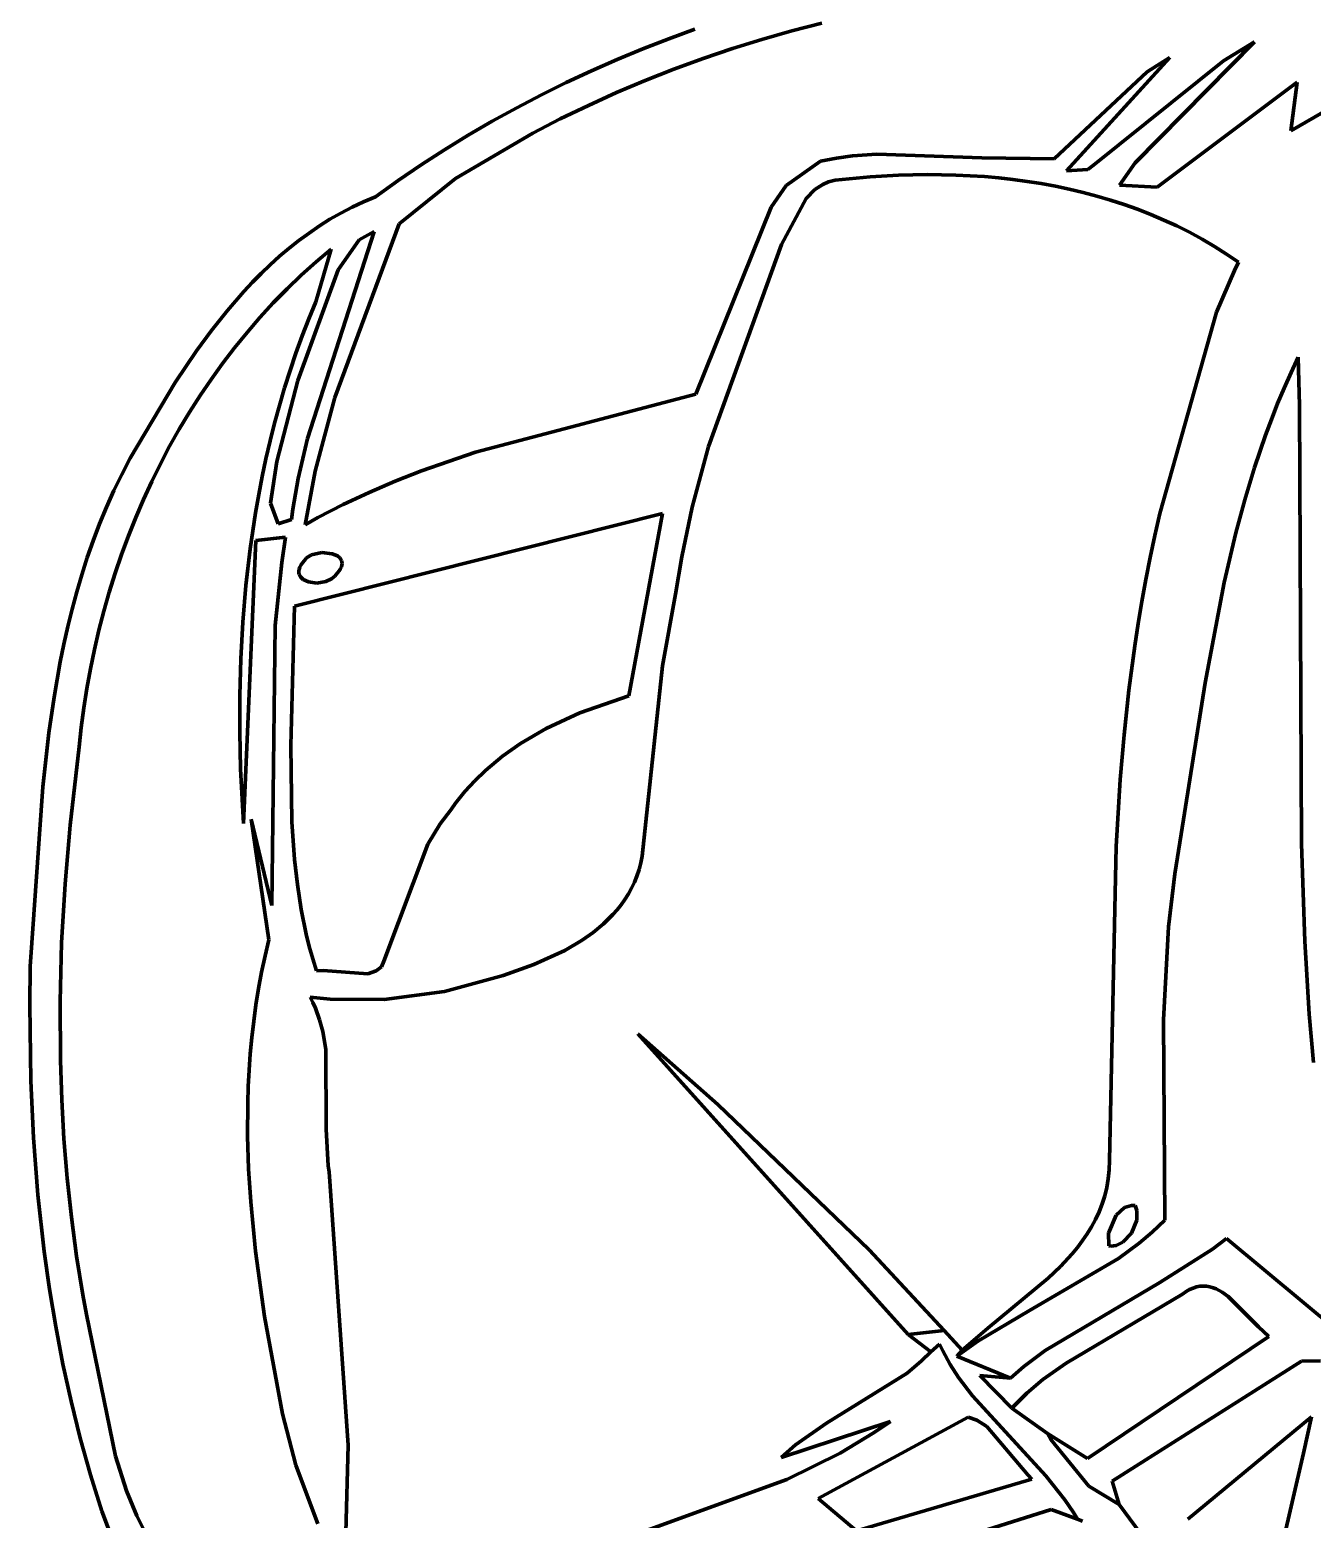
# Model space of a CAD drawing. Header units: millimetres. Extents: x 0 to 6.7, y 0 to 10.
# Drawn here: x 1.891 to 3.182, y 7.263 to 8.762 of the extents above; entities that cross this region are included whole.
import ezdxf

# ---------------------------------------------------------------- set-up
doc = ezdxf.new("R2010")
doc.units = ezdxf.units.MM
doc.layers.add('color#000000ff', color=7, linetype='CONTINUOUS', lineweight=100)
doc.layers.add('color#ffffffff', color=7, linetype='CONTINUOUS', lineweight=100)

msp = doc.modelspace()

# ---------------------------------------------------------------- linework, layer by layer
at = {"layer": 'color#000000ff'}
for p, q in [((2.5337, 8.7534), (2.56, 8.763)), ((2.6575, 8.7614), (2.6275, 8.7528)), ((2.6877, 8.7693), (2.6575, 8.7614)), ((2.4817, 8.7325), (2.5076, 8.7432)), ((2.5076, 8.7432), (2.5337, 8.7534)), ((2.5978, 8.7436), (2.5683, 8.7336)), ((2.6275, 8.7528), (2.5978, 8.7436)), ((3.0921, 8.7311), (3.1233, 8.7503)), ((3.1233, 8.7503), (3.0992, 8.726)), ((2.456, 8.7212), (2.4817, 8.7325)), ((2.5683, 8.7336), (2.539, 8.7229)), ((3.0383, 8.7345), (2.9343, 8.6204)), ((2.9614, 8.6262), (3.0921, 8.7311)), ((3.0992, 8.726), (3.0033, 8.6285)), ((3.0154, 8.7203), (3.0383, 8.7345)), ((2.4306, 8.7094), (2.456, 8.7212)), ((2.51, 8.7114), (2.4812, 8.6993)), ((2.539, 8.7229), (2.51, 8.7114)), ((2.9218, 8.6327), (3.0154, 8.7203)), ((2.3807, 8.684), (2.4055, 8.697)), ((2.4055, 8.697), (2.4306, 8.7094)), ((2.4812, 8.6993), (2.4528, 8.6864)), ((3.0253, 8.604), (3.1663, 8.7099)), ((3.1663, 8.7099), (3.1599, 8.6606)), ((2.3561, 8.6705), (2.3807, 8.684)), ((2.4528, 8.6864), (2.4246, 8.6728)), ((3.1599, 8.6606), (3.2141, 8.692)), ((2.3319, 8.6564), (2.3561, 8.6705)), ((2.4246, 8.6728), (2.3968, 8.6585)), ((2.308, 8.6417), (2.3319, 8.6564)), ((2.3968, 8.6585), (2.3192, 8.6128)), ((2.2845, 8.6265), (2.308, 8.6417)), ((2.7027, 8.6333), (2.7188, 8.6355)), ((2.7188, 8.6355), (2.7431, 8.6374)), ((2.7431, 8.6374), (2.8489, 8.6337)), ((2.2613, 8.6107), (2.2845, 8.6265)), ((2.6518, 8.6056), (2.6866, 8.6301)), ((2.6866, 8.6301), (2.7027, 8.6333)), ((2.8489, 8.6337), (2.9218, 8.6327)), ((2.9343, 8.6204), (2.9555, 8.6219)), ((2.9555, 8.6219), (2.9614, 8.6262)), ((3.0033, 8.6285), (2.9875, 8.6061)), ((2.2384, 8.5944), (2.2613, 8.6107)), ((2.3192, 8.6128), (2.2625, 8.567)), ((2.637, 8.5838), (2.6518, 8.6056)), ((2.6888, 8.6069), (2.6809, 8.6018)), ((2.6947, 8.6094), (2.6888, 8.6069)), ((2.7012, 8.611), (2.6947, 8.6094)), ((2.7082, 8.6117), (2.7012, 8.611)), ((2.7366, 8.6144), (2.7082, 8.6117)), ((2.7652, 8.6161), (2.7366, 8.6144)), ((2.794, 8.6168), (2.7652, 8.6161)), ((2.8228, 8.6163), (2.794, 8.6168)), ((2.8516, 8.6147), (2.8228, 8.6163)), ((2.866, 8.6134), (2.8516, 8.6147)), ((2.8803, 8.6118), (2.866, 8.6134)), ((2.8946, 8.6099), (2.8803, 8.6118)), ((2.9088, 8.6076), (2.8946, 8.6099)), ((2.923, 8.605), (2.9088, 8.6076)), ((2.9875, 8.6061), (3.0253, 8.604)), ((2.2265, 8.5894), (2.2384, 8.5944)), ((2.672, 8.5927), (2.6473, 8.5463)), ((2.6809, 8.6018), (2.672, 8.5927)), ((2.937, 8.6021), (2.923, 8.605)), ((2.951, 8.5988), (2.937, 8.6021)), ((2.9648, 8.5951), (2.951, 8.5988)), ((2.9786, 8.5911), (2.9648, 8.5951)), ((2.9922, 8.5867), (2.9786, 8.5911)), ((2.1927, 8.5717), (2.2036, 8.578)), ((2.2036, 8.578), (2.2149, 8.5839)), ((2.2149, 8.5839), (2.2265, 8.5894)), ((2.5611, 8.3957), (2.637, 8.5838)), ((3.0057, 8.5819), (2.9922, 8.5867)), ((3.019, 8.5766), (3.0057, 8.5819)), ((3.0322, 8.571), (3.019, 8.5766)), ((2.1716, 8.5579), (2.182, 8.565)), ((2.182, 8.565), (2.1927, 8.5717)), ((2.2625, 8.567), (2.1975, 8.3924)), ((3.0452, 8.565), (3.0322, 8.571)), ((3.058, 8.5586), (3.0452, 8.565)), ((2.1516, 8.5426), (2.1614, 8.5504)), ((2.1614, 8.5504), (2.1716, 8.5579)), ((2.1701, 8.3512), (2.2371, 8.5593)), ((2.222, 8.551), (2.2009, 8.5208)), ((2.2371, 8.5593), (2.222, 8.551)), ((2.6473, 8.5463), (2.5739, 8.3431)), ((3.0706, 8.5517), (3.058, 8.5586)), ((3.0831, 8.5445), (3.0706, 8.5517)), ((2.1326, 8.526), (2.142, 8.5345)), ((2.142, 8.5345), (2.1516, 8.5426)), ((2.1784, 8.4887), (2.194, 8.5418)), ((2.194, 8.5418), (2.1787, 8.5289)), ((3.0953, 8.5367), (3.0831, 8.5445)), ((3.1072, 8.5286), (3.0953, 8.5367)), ((2.1147, 8.5083), (2.1235, 8.5173)), ((2.1235, 8.5173), (2.1326, 8.526)), ((2.1638, 8.5155), (2.1495, 8.5017)), ((2.2009, 8.5208), (2.1603, 8.4096)), ((2.1787, 8.5289), (2.1638, 8.5155)), ((3.0851, 8.4782), (3.1032, 8.5203)), ((3.1032, 8.5203), (3.1072, 8.5286)), ((2.106, 8.4991), (2.1147, 8.5083)), ((2.1495, 8.5017), (2.1356, 8.4875)), ((2.0894, 8.4799), (2.106, 8.4991)), ((2.1356, 8.4875), (2.1221, 8.4728)), ((2.1714, 8.4716), (2.1784, 8.4887)), ((2.0736, 8.4599), (2.0894, 8.4799)), ((2.1221, 8.4728), (2.1092, 8.4578)), ((2.1647, 8.4544), (2.1714, 8.4716)), ((3.0282, 8.2756), (3.0851, 8.4782)), ((2.0585, 8.4392), (2.0736, 8.4599)), ((2.1092, 8.4578), (2.0967, 8.4424)), ((2.0967, 8.4424), (2.0846, 8.4267)), ((2.1584, 8.4371), (2.1647, 8.4544)), ((2.037, 8.4073), (2.0585, 8.4392)), ((2.0846, 8.4267), (2.073, 8.4106)), ((2.1525, 8.4196), (2.1584, 8.4371)), ((3.1675, 8.4331), (3.1602, 8.4176)), ((3.1687, 8.3842), (3.1675, 8.4331)), ((2.073, 8.4106), (2.0619, 8.3942)), ((2.147, 8.402), (2.1525, 8.4196)), ((3.1602, 8.4176), (3.1533, 8.4019)), ((1.9916, 8.3313), (2.037, 8.4073)), ((2.1603, 8.4096), (2.1391, 8.3279)), ((2.1418, 8.3843), (2.147, 8.402)), ((2.3391, 8.3372), (2.5611, 8.3957)), ((3.1533, 8.4019), (3.1467, 8.3862)), ((2.0619, 8.3942), (2.0512, 8.3775)), ((2.1369, 8.3666), (2.1418, 8.3843)), ((2.1975, 8.3924), (2.1779, 8.3183)), ((3.1467, 8.3862), (3.1404, 8.3703)), ((3.1707, 7.943), (3.1687, 8.3842)), ((2.0512, 8.3775), (2.041, 8.3604)), ((2.1325, 8.3487), (2.1369, 8.3666)), ((3.1404, 8.3703), (3.1345, 8.3543)), ((2.041, 8.3604), (2.0313, 8.3432)), ((2.1607, 8.3107), (2.1701, 8.3512)), ((3.1345, 8.3543), (3.1235, 8.3219)), ((2.0313, 8.3432), (2.0221, 8.3256)), ((2.1283, 8.3307), (2.1325, 8.3487)), ((2.285, 8.3185), (2.3391, 8.3372)), ((2.5739, 8.3431), (2.5574, 8.2818)), ((1.9831, 8.315), (1.9916, 8.3313)), ((2.0221, 8.3256), (2.0133, 8.3078)), ((2.1245, 8.3127), (2.1283, 8.3307)), ((2.1391, 8.3279), (2.1329, 8.286)), ((3.1235, 8.3219), (3.1136, 8.2893)), ((1.9752, 8.2986), (1.9831, 8.315)), ((2.0133, 8.3078), (2.005, 8.2897)), ((2.121, 8.2946), (2.1245, 8.3127)), ((2.1553, 8.2798), (2.1607, 8.3107)), ((2.1779, 8.3183), (2.1679, 8.2643)), ((2.232, 8.2968), (2.2583, 8.308)), ((2.2583, 8.308), (2.285, 8.3185)), ((1.9677, 8.2819), (1.9752, 8.2986)), ((2.1178, 8.2764), (2.121, 8.2946)), ((2.206, 8.2846), (2.232, 8.2968)), ((1.9608, 8.2651), (1.9677, 8.2819)), ((2.005, 8.2897), (1.9971, 8.2715)), ((2.1123, 8.2399), (2.1178, 8.2764)), ((2.1329, 8.286), (2.1406, 8.2652)), ((2.1539, 8.2694), (2.1553, 8.2798)), ((2.5274, 8.2756), (2.157, 8.1824)), ((2.1805, 8.2714), (2.206, 8.2846)), ((2.4935, 8.0921), (2.5274, 8.2756)), ((2.5574, 8.2818), (2.5468, 8.2321)), ((3.0231, 8.2535), (3.0282, 8.2756)), ((3.1136, 8.2893), (3.1047, 8.2562)), ((1.9544, 8.2482), (1.9608, 8.2651)), ((1.9971, 8.2715), (1.9898, 8.253)), ((2.1406, 8.2652), (2.1539, 8.2694)), ((2.1679, 8.2643), (2.1805, 8.2714)), ((1.9484, 8.2312), (1.9544, 8.2482)), ((1.9898, 8.253), (1.9829, 8.2343)), ((2.1181, 8.2484), (2.1056, 7.9636)), ((2.148, 8.2519), (2.1181, 8.2484)), ((2.1443, 8.2264), (2.148, 8.2519)), ((3.0184, 8.2314), (3.0231, 8.2535)), ((3.1047, 8.2562), (3.0929, 8.2062)), ((1.9429, 8.214), (1.9484, 8.2312)), ((1.9829, 8.2343), (1.9765, 8.2155)), ((2.1081, 8.2032), (2.1123, 8.2399)), ((2.1692, 8.231), (2.1669, 8.2283)), ((2.1742, 8.234), (2.1692, 8.231)), ((2.1845, 8.2362), (2.1742, 8.234)), ((2.195, 8.2351), (2.1845, 8.2362)), ((2.2002, 8.233), (2.195, 8.2351)), ((2.2027, 8.2309), (2.2002, 8.233)), ((2.2044, 8.2283), (2.2027, 8.2309)), ((2.5468, 8.2321), (2.5406, 8.1944)), ((3.014, 8.2092), (3.0184, 8.2314)), ((2.1376, 8.1627), (2.1443, 8.2264)), ((2.1617, 8.2196), (2.1614, 8.2177)), ((2.1614, 8.2177), (2.1614, 8.2159)), ((2.1614, 8.2159), (2.1618, 8.2143)), ((2.1624, 8.2216), (2.1617, 8.2196)), ((2.1635, 8.2237), (2.1624, 8.2216)), ((2.165, 8.2259), (2.1635, 8.2237)), ((2.1669, 8.2283), (2.165, 8.2259)), ((2.1977, 8.2125), (2.2002, 8.2159)), ((2.2002, 8.2159), (2.202, 8.218)), ((2.202, 8.218), (2.2033, 8.22)), ((2.2033, 8.22), (2.2042, 8.2219)), ((2.2042, 8.2219), (2.2047, 8.2237)), ((2.2048, 8.2269), (2.2044, 8.2283)), ((2.2047, 8.2237), (2.2049, 8.2253)), ((2.2049, 8.2253), (2.2048, 8.2269)), ((1.9378, 8.1967), (1.9429, 8.214)), ((1.9765, 8.2155), (1.9705, 8.1965)), ((2.1049, 8.1663), (2.1081, 8.2032)), ((2.1618, 8.2143), (2.1633, 8.2115)), ((2.1633, 8.2115), (2.1658, 8.2092)), ((2.1658, 8.2092), (2.171, 8.2068)), ((2.171, 8.2068), (2.1795, 8.2056)), ((2.1795, 8.2056), (2.1884, 8.207)), ((2.1884, 8.207), (2.1944, 8.2098)), ((2.1944, 8.2098), (2.1977, 8.2125)), ((3.01, 8.187), (3.014, 8.2092)), ((3.0929, 8.2062), (3.0736, 8.105)), ((1.9331, 8.1792), (1.9378, 8.1967)), ((1.9705, 8.1965), (1.965, 8.1773)), ((2.5406, 8.1944), (2.5276, 8.1222)), ((3.0063, 8.1647), (3.01, 8.187)), ((1.9288, 8.1617), (1.9331, 8.1792)), ((1.965, 8.1773), (1.96, 8.1581)), ((2.157, 8.1824), (2.1533, 8.0421)), ((1.9248, 8.1441), (1.9288, 8.1617)), ((1.96, 8.1581), (1.9555, 8.1387)), ((2.1029, 8.1294), (2.1049, 8.1663)), ((2.1343, 7.8811), (2.1376, 8.1627)), ((3.0029, 8.1424), (3.0063, 8.1647)), ((1.9212, 8.1264), (1.9248, 8.1441)), ((2.997, 8.0977), (3.0029, 8.1424)), ((1.9149, 8.0907), (1.9212, 8.1264)), ((1.9555, 8.1387), (1.9515, 8.1192)), ((2.1019, 8.0924), (2.1029, 8.1294)), ((1.9515, 8.1192), (1.9479, 8.0996)), ((2.5276, 8.1222), (2.5069, 7.9308)), ((1.9479, 8.0996), (1.9448, 8.08)), ((2.9922, 8.0529), (2.997, 8.0977)), ((3.0736, 8.105), (3.0495, 7.9528)), ((1.9096, 8.0548), (1.9149, 8.0907)), ((2.1018, 8.0555), (2.1019, 8.0924)), ((2.4441, 8.075), (2.4935, 8.0921)), ((1.9448, 8.08), (1.9422, 8.0603)), ((2.4103, 8.0592), (2.4441, 8.075)), ((1.9035, 8.0005), (1.9096, 8.0548)), ((1.9422, 8.0603), (1.9401, 8.0406)), ((2.1027, 8.0186), (2.1018, 8.0555)), ((2.3846, 8.044), (2.4103, 8.0592)), ((2.9883, 8.0079), (2.9922, 8.0529)), ((1.9401, 8.0406), (1.931, 7.962)), ((2.1533, 8.0421), (2.1542, 7.9654)), ((2.3664, 8.0312), (2.3846, 8.044)), ((2.3494, 8.0169), (2.3664, 8.0312)), ((2.1056, 7.9636), (2.1027, 8.0186)), ((2.3286, 7.9956), (2.3387, 8.0065)), ((2.3387, 8.0065), (2.3494, 8.0169)), ((2.9841, 7.9403), (2.9883, 8.0079)), ((1.8909, 7.8195), (1.9035, 8.0005)), ((2.3191, 7.9839), (2.3286, 7.9956)), ((2.3037, 7.9632), (2.3147, 7.9778)), ((2.3147, 7.9778), (2.3191, 7.9839)), ((1.931, 7.962), (1.926, 7.9029)), ((2.1312, 7.8464), (2.1133, 7.9679)), ((2.1133, 7.9679), (2.1343, 7.8811)), ((2.1542, 7.9654), (2.157, 7.9273)), ((2.2913, 7.9427), (2.3037, 7.9632)), ((3.0495, 7.9528), (3.0431, 7.913)), ((2.2468, 7.8249), (2.2913, 7.9427)), ((2.5069, 7.9308), (2.5056, 7.9239)), ((2.9775, 7.6242), (2.9841, 7.9403)), ((3.1741, 7.8451), (3.1707, 7.943)), ((2.157, 7.9273), (2.1599, 7.902)), ((2.5039, 7.9172), (2.5017, 7.9107)), ((2.5056, 7.9239), (2.5039, 7.9172)), ((1.926, 7.9029), (1.9226, 7.8436)), ((2.1599, 7.902), (2.1638, 7.877)), ((2.4992, 7.9045), (2.4964, 7.8985)), ((2.5017, 7.9107), (2.4992, 7.9045)), ((3.0431, 7.913), (3.037, 7.8597)), ((2.4897, 7.8871), (2.4859, 7.8818)), ((2.4932, 7.8927), (2.4897, 7.8871)), ((2.4964, 7.8985), (2.4932, 7.8927)), ((2.1638, 7.877), (2.1689, 7.8521)), ((2.4775, 7.8718), (2.468, 7.8625)), ((2.4818, 7.8767), (2.4775, 7.8718)), ((2.4859, 7.8818), (2.4818, 7.8767)), ((2.468, 7.8625), (2.4577, 7.854)), ((3.037, 7.8597), (3.0317, 7.7659)), ((1.9226, 7.8436), (1.9211, 7.7843)), ((2.1273, 7.8302), (2.1312, 7.8464)), ((2.1689, 7.8521), (2.1719, 7.8397)), ((2.4467, 7.8462), (2.4291, 7.8358)), ((2.4577, 7.854), (2.4467, 7.8462)), ((3.1786, 7.7718), (3.1741, 7.8451)), ((2.1239, 7.8138), (2.1273, 7.8302)), ((2.1719, 7.8397), (2.1753, 7.8274)), ((2.1753, 7.8274), (2.179, 7.8152)), ((2.4291, 7.8358), (2.3981, 7.8215)), ((1.8905, 7.7812), (1.8909, 7.8195)), ((2.1208, 7.7975), (2.1239, 7.8138)), ((2.179, 7.8152), (2.1857, 7.8155)), ((2.1857, 7.8155), (2.2308, 7.8122)), ((2.2308, 7.8122), (2.2391, 7.8151)), ((2.2391, 7.8151), (2.2447, 7.8193)), ((2.2447, 7.8193), (2.2468, 7.8249)), ((2.3981, 7.8215), (2.3669, 7.8105)), ((2.1182, 7.7811), (2.1208, 7.7975)), ((2.3669, 7.8105), (2.3079, 7.7943)), ((1.8916, 7.7047), (1.8905, 7.7812)), ((1.9211, 7.7843), (1.9214, 7.725)), ((2.1159, 7.7647), (2.1182, 7.7811)), ((2.193, 7.7869), (2.1727, 7.7889)), ((2.1727, 7.7889), (2.1756, 7.7833)), ((2.1756, 7.7833), (2.1781, 7.7776)), ((2.2473, 7.7865), (2.193, 7.7869)), ((2.3079, 7.7943), (2.2473, 7.7865)), ((2.1781, 7.7776), (2.1823, 7.766)), ((2.1823, 7.766), (2.1854, 7.7542)), ((3.0317, 7.7659), (3.033, 7.5644)), ((3.1828, 7.723), (3.1786, 7.7718)), ((2.114, 7.7482), (2.1159, 7.7647)), ((2.1854, 7.7542), (2.1884, 7.7362)), ((2.5026, 7.7519), (2.5832, 7.6807)), ((2.7747, 7.4491), (2.5026, 7.7519)), ((2.1125, 7.7317), (2.114, 7.7482)), ((2.1884, 7.7362), (2.189, 7.6559)), ((1.9214, 7.725), (1.9227, 7.6854)), ((2.1113, 7.7152), (2.1125, 7.7317)), ((2.1104, 7.6987), (2.1113, 7.7152)), ((1.8943, 7.6472), (1.8916, 7.7047)), ((2.1099, 7.6822), (2.1104, 7.6987)), ((1.9227, 7.6854), (1.9249, 7.646)), ((2.1098, 7.649), (2.1099, 7.6822)), ((2.5832, 7.6807), (2.7354, 7.5345)), ((1.8987, 7.5899), (1.8943, 7.6472)), ((1.9249, 7.646), (1.9282, 7.6066)), ((2.1108, 7.6159), (2.1098, 7.649)), ((2.189, 7.6559), (2.1909, 7.6189)), ((2.1129, 7.5828), (2.1108, 7.6159)), ((2.1909, 7.6189), (2.1918, 7.6129)), ((2.9771, 7.6149), (2.9775, 7.6242)), ((1.9282, 7.6066), (1.9324, 7.5673)), ((2.1918, 7.6129), (2.2109, 7.3378)), ((2.9747, 7.5971), (2.9762, 7.6059)), ((2.9762, 7.6059), (2.9771, 7.6149)), ((1.905, 7.5328), (1.8987, 7.5899)), ((2.97, 7.5806), (2.9726, 7.5887)), ((2.9726, 7.5887), (2.9747, 7.5971)), ((2.1177, 7.5331), (2.1129, 7.5828)), ((2.9633, 7.5651), (2.9669, 7.5727)), ((2.9669, 7.5727), (2.97, 7.5806)), ((2.9926, 7.5769), (2.9841, 7.5694)), ((2.9995, 7.5791), (2.9926, 7.5769)), ((3.0032, 7.5792), (2.9995, 7.5791)), ((3.0051, 7.574), (3.0032, 7.5792)), ((3.0051, 7.5644), (3.0051, 7.574)), ((1.9324, 7.5673), (1.9377, 7.5281)), ((2.955, 7.5506), (2.9594, 7.5577)), ((2.9594, 7.5577), (2.9633, 7.5651)), ((2.9841, 7.5694), (2.9763, 7.5511)), ((2.9995, 7.5511), (3.0051, 7.5644)), ((3.033, 7.5644), (3.0204, 7.5523)), ((2.9452, 7.5369), (2.9503, 7.5437)), ((2.9503, 7.5437), (2.955, 7.5506)), ((2.9763, 7.5511), (2.9769, 7.5383)), ((2.9842, 7.5389), (2.991, 7.5423)), ((3.0073, 7.541), (2.9865, 7.5257)), ((2.991, 7.5423), (2.9995, 7.5511)), ((3.0204, 7.5523), (3.0073, 7.541)), ((3.081, 7.5351), (3.0953, 7.5458)), ((3.0953, 7.5458), (3.2089, 7.4513)), ((1.9103, 7.4949), (1.905, 7.5328)), ((1.9377, 7.5281), (1.944, 7.489)), ((2.1269, 7.4672), (2.1177, 7.5331)), ((2.7354, 7.5345), (2.8109, 7.4531)), ((2.9282, 7.5178), (2.9398, 7.5304)), ((2.9398, 7.5304), (2.9452, 7.5369)), ((2.9769, 7.5383), (2.9788, 7.5382)), ((2.9788, 7.5382), (2.9842, 7.5389)), ((3.0281, 7.5015), (3.081, 7.5351)), ((2.9865, 7.5257), (2.8969, 7.4735)), ((2.9157, 7.5058), (2.9282, 7.5178)), ((2.8549, 7.4555), (2.9157, 7.5058)), ((2.9127, 7.433), (3.0281, 7.5015)), ((3.0617, 7.496), (3.0581, 7.4945)), ((3.0651, 7.4971), (3.0617, 7.496)), ((3.0685, 7.4978), (3.0651, 7.4971)), ((3.0719, 7.498), (3.0685, 7.4978)), ((3.0752, 7.4978), (3.0719, 7.498)), ((3.0784, 7.4972), (3.0752, 7.4978)), ((3.0817, 7.4963), (3.0784, 7.4972)), ((3.0848, 7.4951), (3.0817, 7.4963)), ((1.9166, 7.4571), (1.9103, 7.4949)), ((1.944, 7.489), (1.9476, 7.4695)), ((3.0509, 7.4897), (2.9337, 7.4205)), ((3.0546, 7.4924), (3.0509, 7.4897)), ((3.0581, 7.4945), (3.0546, 7.4924)), ((3.091, 7.4917), (3.0848, 7.4951)), ((3.097, 7.4875), (3.091, 7.4917)), ((3.1276, 7.4568), (3.097, 7.4875)), ((1.9476, 7.4695), (1.9767, 7.3266)), ((2.145, 7.3694), (2.1269, 7.4672)), ((2.8969, 7.4735), (2.8449, 7.4425)), ((1.9238, 7.4195), (1.9166, 7.4571)), ((2.8109, 7.4531), (2.7747, 7.4491)), ((2.8293, 7.4333), (2.8549, 7.4555)), ((3.1378, 7.4472), (3.1276, 7.4568)), ((2.7975, 7.4316), (2.8062, 7.4396)), ((2.8062, 7.4396), (2.8096, 7.4326)), ((2.8449, 7.4425), (2.8237, 7.4273)), ((2.9554, 7.3244), (3.1378, 7.4472)), ((2.7737, 7.4103), (2.7883, 7.4226)), ((2.7883, 7.4226), (2.7975, 7.4316)), ((2.8096, 7.4326), (2.8172, 7.419)), ((2.8237, 7.4273), (2.8293, 7.4333)), ((2.8913, 7.417), (2.9127, 7.433)), ((3.1707, 7.4222), (2.9802, 7.3015)), ((3.1899, 7.4226), (3.1707, 7.4222)), ((1.932, 7.3821), (1.9238, 7.4195)), ((2.6925, 7.3599), (2.7737, 7.4103)), ((2.8172, 7.419), (2.8256, 7.406)), ((2.8256, 7.406), (2.8395, 7.3875)), ((2.8791, 7.3749), (2.8469, 7.4078)), ((2.8469, 7.4078), (2.8777, 7.4054)), ((2.8777, 7.4054), (2.8913, 7.417)), ((2.9337, 7.4205), (2.9105, 7.404)), ((2.9105, 7.404), (2.8942, 7.3902)), ((1.9413, 7.345), (1.932, 7.3821)), ((2.8395, 7.3875), (2.9132, 7.3071)), ((2.884, 7.3802), (2.8791, 7.3749)), ((2.8942, 7.3902), (2.884, 7.3802)), ((2.1584, 7.3176), (2.145, 7.3694)), ((2.7571, 7.3615), (2.6469, 7.3254)), ((2.8353, 7.3661), (2.6843, 7.284)), ((2.7405, 7.3504), (2.7571, 7.3615)), ((2.8439, 7.3631), (2.8353, 7.3661)), ((2.8541, 7.3566), (2.8439, 7.3631)), ((3.0563, 7.2632), (3.1807, 7.3664)), ((3.1807, 7.3664), (3.1729, 7.3299)), ((2.6613, 7.3381), (2.6925, 7.3599)), ((2.7062, 7.3299), (2.7405, 7.3504)), ((2.8951, 7.308), (2.8541, 7.3566)), ((2.9185, 7.3434), (2.9151, 7.3497)), ((2.9151, 7.3497), (2.9554, 7.3244)), ((1.9517, 7.3081), (1.9413, 7.345)), ((2.2109, 7.3378), (2.2087, 7.25)), ((2.6469, 7.3254), (2.6613, 7.3381)), ((2.9568, 7.2967), (2.9185, 7.3434)), ((1.9767, 7.3266), (1.9879, 7.292)), ((2.1804, 7.2586), (2.1584, 7.3176)), ((2.6526, 7.3031), (2.7062, 7.3299)), ((3.1729, 7.3299), (3.151, 7.2356)), ((1.9632, 7.2715), (1.9517, 7.3081)), ((2.493, 7.2452), (2.6526, 7.3031)), ((2.7226, 7.2517), (2.8993, 7.3037)), ((2.8993, 7.3037), (2.8951, 7.308)), ((2.9132, 7.3071), (2.9326, 7.2828)), ((2.9802, 7.3015), (2.9871, 7.278)), ((1.9879, 7.292), (1.9982, 7.2668)), ((2.9871, 7.278), (2.9568, 7.2967)), ((1.9739, 7.2429), (1.9632, 7.2715)), ((2.6843, 7.284), (2.7226, 7.2517)), ((2.9186, 7.273), (2.7837, 7.2306)), ((2.9453, 7.2633), (2.9186, 7.273)), ((2.9326, 7.2828), (2.9413, 7.27)), ((1.9982, 7.2668), (2.0062, 7.2505)), ((2.9413, 7.27), (2.9453, 7.2633))]:
    msp.add_line(p, q, dxfattribs=at)
at = {"layer": 'color#ffffffff'}
for p, q in [((2.56, 8.763), (2.5337, 8.7534)), ((2.5076, 8.7432), (2.4817, 8.7325)), ((2.5337, 8.7534), (2.5076, 8.7432)), ((2.4817, 8.7325), (2.456, 8.7212)), ((2.456, 8.7212), (2.4306, 8.7094)), ((2.4055, 8.697), (2.3807, 8.684)), ((2.4306, 8.7094), (2.4055, 8.697)), ((2.3807, 8.684), (2.3561, 8.6705)), ((2.3561, 8.6705), (2.3319, 8.6564)), ((2.3319, 8.6564), (2.308, 8.6417)), ((2.308, 8.6417), (2.2845, 8.6265)), ((2.2845, 8.6265), (2.2613, 8.6107)), ((2.2613, 8.6107), (2.2384, 8.5944)), ((2.2384, 8.5944), (2.2265, 8.5894)), ((2.2036, 8.578), (2.1927, 8.5717)), ((2.2149, 8.5839), (2.2036, 8.578)), ((2.2265, 8.5894), (2.2149, 8.5839)), ((2.182, 8.565), (2.1716, 8.5579)), ((2.1927, 8.5717), (2.182, 8.565)), ((2.1614, 8.5504), (2.1516, 8.5426)), ((2.1716, 8.5579), (2.1614, 8.5504)), ((2.142, 8.5345), (2.1326, 8.526)), ((2.1516, 8.5426), (2.142, 8.5345)), ((2.1235, 8.5173), (2.1147, 8.5083)), ((2.1326, 8.526), (2.1235, 8.5173)), ((2.1147, 8.5083), (2.106, 8.4991)), ((2.106, 8.4991), (2.0894, 8.4799)), ((2.0894, 8.4799), (2.0736, 8.4599)), ((2.0736, 8.4599), (2.0585, 8.4392)), ((2.0585, 8.4392), (2.037, 8.4073)), ((2.037, 8.4073), (1.9916, 8.3313)), ((1.9916, 8.3313), (1.9831, 8.315)), ((1.9831, 8.315), (1.9752, 8.2986)), ((1.9752, 8.2986), (1.9677, 8.2819)), ((1.9677, 8.2819), (1.9608, 8.2651)), ((1.9608, 8.2651), (1.9544, 8.2482)), ((1.9544, 8.2482), (1.9484, 8.2312)), ((1.9484, 8.2312), (1.9429, 8.214)), ((1.9429, 8.214), (1.9378, 8.1967)), ((1.9378, 8.1967), (1.9331, 8.1792)), ((1.9331, 8.1792), (1.9288, 8.1617)), ((1.9288, 8.1617), (1.9248, 8.1441)), ((1.9248, 8.1441), (1.9212, 8.1264)), ((1.9212, 8.1264), (1.9149, 8.0907)), ((1.9149, 8.0907), (1.9096, 8.0548)), ((1.9096, 8.0548), (1.9035, 8.0005)), ((1.9035, 8.0005), (1.8909, 7.8195)), ((1.8909, 7.8195), (1.8905, 7.7812)), ((1.8905, 7.7812), (1.8916, 7.7047)), ((1.8916, 7.7047), (1.8943, 7.6472)), ((1.8943, 7.6472), (1.8987, 7.5899)), ((1.8987, 7.5899), (1.905, 7.5328)), ((1.905, 7.5328), (1.9103, 7.4949)), ((1.9103, 7.4949), (1.9166, 7.4571)), ((1.9166, 7.4571), (1.9238, 7.4195)), ((2.7747, 7.4491), (2.8109, 7.4531)), ((2.8109, 7.4531), (2.8293, 7.4333)), ((2.7975, 7.4316), (2.7747, 7.4491)), ((2.8062, 7.4396), (2.7975, 7.4316)), ((2.8096, 7.4326), (2.8062, 7.4396)), ((2.8172, 7.419), (2.8096, 7.4326)), ((2.8293, 7.4333), (2.8237, 7.4273)), ((2.8237, 7.4273), (2.8777, 7.4054)), ((1.9238, 7.4195), (1.932, 7.3821)), ((2.8256, 7.406), (2.8172, 7.419)), ((2.8395, 7.3875), (2.8256, 7.406)), ((2.8777, 7.4054), (2.8469, 7.4078)), ((2.8469, 7.4078), (2.8791, 7.3749)), ((1.932, 7.3821), (1.9413, 7.345)), ((2.9132, 7.3071), (2.8395, 7.3875)), ((2.8791, 7.3749), (2.9151, 7.3497)), ((2.9151, 7.3497), (2.9185, 7.3434)), ((1.9413, 7.345), (1.9517, 7.3081)), ((2.9185, 7.3434), (2.9568, 7.2967)), ((1.9517, 7.3081), (1.9632, 7.2715)), ((2.9326, 7.2828), (2.9132, 7.3071)), ((2.9568, 7.2967), (2.9871, 7.278)), ((1.9632, 7.2715), (1.9739, 7.2429)), ((2.9413, 7.27), (2.9326, 7.2828)), ((2.9871, 7.278), (3.0137, 7.2422)), ((2.9453, 7.2633), (2.9413, 7.27)), ((2.9503, 7.2614), (2.9453, 7.2633))]:
    msp.add_line(p, q, dxfattribs=at)

doc.saveas('drawing.dxf')
